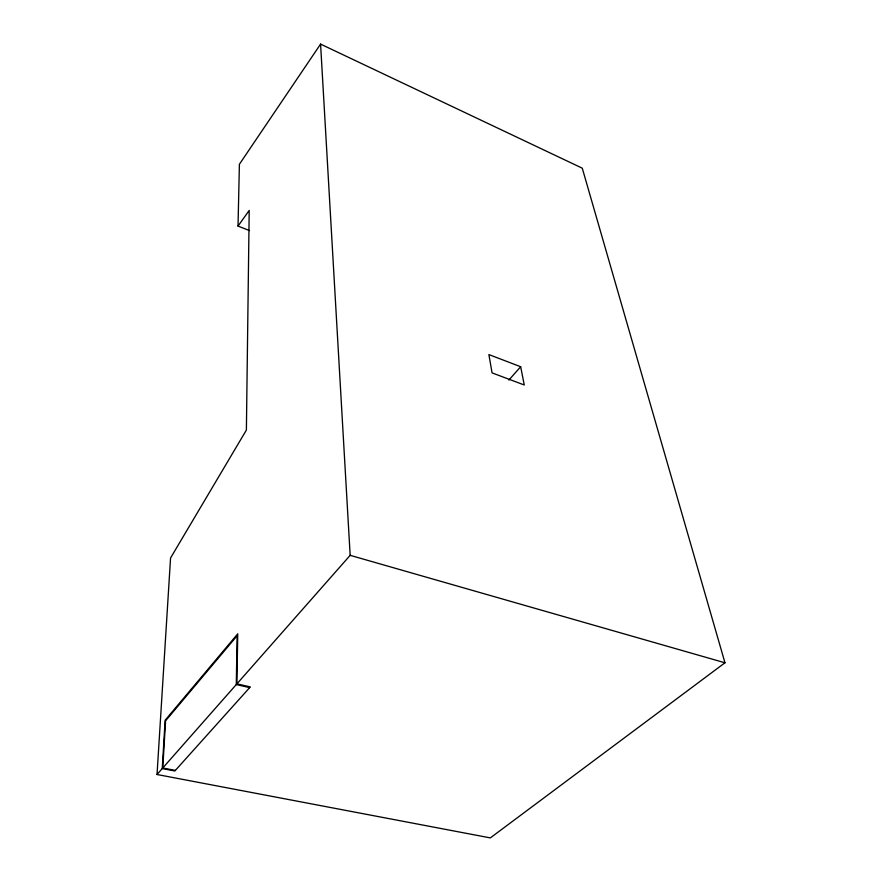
<?xml version="1.0" encoding="UTF-8"?>
<svg xmlns="http://www.w3.org/2000/svg" width="882" height="882" viewBox="0 0 882 882"><rect width="100%" height="100%" fill="white"/><g stroke="black" fill="none" stroke-linecap="round" stroke-linejoin="round"><path stroke-width="1.32" d="M162.773 767.979L236.288 684.564L237.115 635.757L165.573 720.814L162.773 767.979L175.364 770.405M162.244 768.575L174.834 771L250.301 686.913L236.916 683.848L237.743 633.816L165.132 720.252L162.244 768.575L157.029 774.506L490.337 837.9L724.971 662.79L582.263 168.186L320.574 44.1L239.397 164.273L238.03 226.079L249.518 230.599M157.029 774.506L170.557 557.986L246.387 430.063L249.198 210.434L238.03 226.079M236.916 683.848L350.165 555.34L320.574 44.1M508.848 380.087L520.667 366.736L488.882 354.575L492.068 372.888L524.261 384.982L520.667 366.736M236.288 684.564L249.661 687.618M350.165 555.34L724.971 662.79"/></g></svg>
